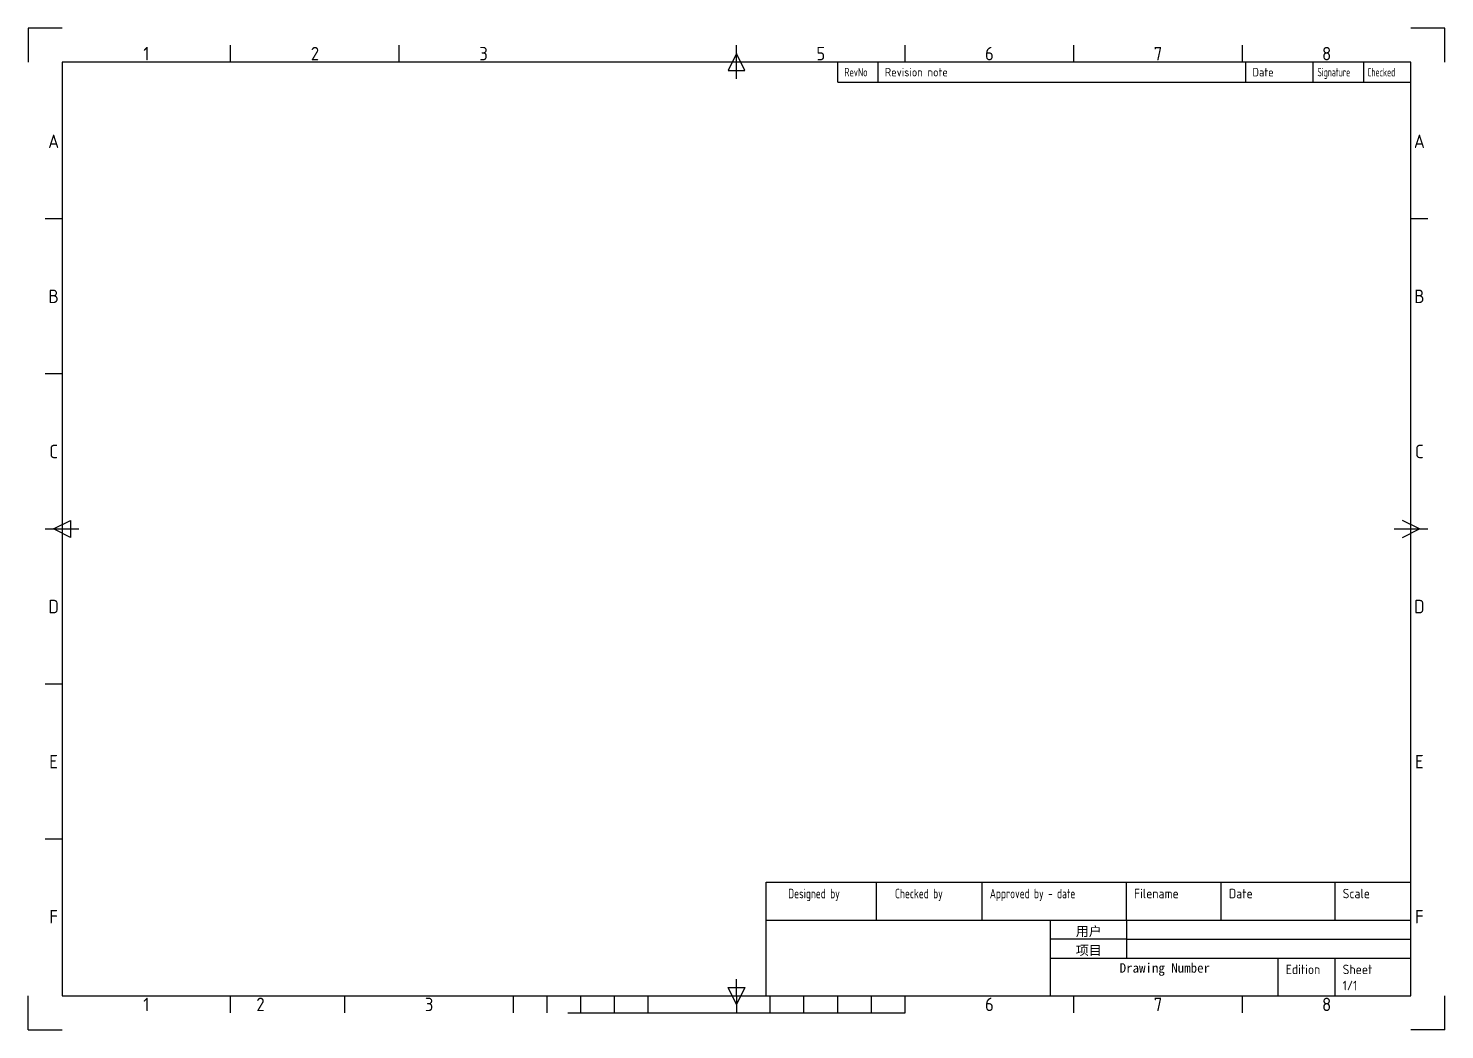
# Model space of a CAD drawing. Extents: x -48968009 to 2588125, y -43922717 to 2.
# Drawn here: x 2559269 to 2588125, y -630705 to -610300 of the extents above; entities that cross this region are included whole.
import ezdxf
from ezdxf.enums import TextEntityAlignment as Align

# ---------------------------------------------------------------- set-up
doc = ezdxf.new("R2010")
doc.units = 0
doc.header["$LTSCALE"] = 1000
doc.header["$MEASUREMENT"] = 0
doc.layers.get('0').update_dxf_attribs({"linetype": 'CONTINUOUS'})
for name, color, linetype in [('FRAME025', 7, 'CONTINUOUS'), ('FRAME050', 6, 'CONTINUOUS'), ('FRAME070', 5, 'CONTINUOUS'), ('FRAME200', 8, 'CONTINUOUS')]:
    doc.layers.add(name, color=color, linetype=linetype)
doc.styles.add('ISOCP', font='isocp.shx')
doc.styles.add('STYLE1', font='')
doc.styles.get('STYLE1').set_extended_font_data('楷体_GB2312')

msp = doc.modelspace()

# ---------------------------------------------------------------- linework, layer by layer
at = {"layer": 'FRAME050'}
for p, q in [((2563391.5, -610986.9), (2563391.5, -610643.3)), ((2566826.8, -610986.9), (2566826.8, -610643.3)), ((2573697.3, -610815.1), (2573525.5, -611158.6)), ((2573697.3, -611330.4), (2573697.3, -610643.3)), ((2573869.1, -611158.6), (2573697.3, -610815.1)), ((2577132.6, -610986.9), (2577132.6, -610643.3)), ((2580567.8, -610986.9), (2580567.8, -610643.3)), ((2584003.1, -610986.9), (2584003.1, -610643.3)), ((2573525.5, -611158.6), (2573869.1, -611158.6)), ((2559956.2, -614181.7), (2559612.7, -614181.7)), ((2587781.9, -614181.7), (2587438.4, -614181.7)), ((2559956.2, -617342.1), (2559612.7, -617342.1)), ((2559784.5, -620502.5), (2560128, -620330.8)), ((2560128, -620330.8), (2560128, -620674.3)), ((2587610.1, -620502.5), (2587266.6, -620330.8)), ((2559612.7, -620502.5), (2560299.8, -620502.5)), ((2560128, -620674.3), (2559784.5, -620502.5)), ((2587094.8, -620502.5), (2587781.9, -620502.5)), ((2587266.6, -620674.3), (2587610.1, -620502.5)), ((2559956.2, -623663), (2559612.7, -623663)), ((2559956.2, -626823.4), (2559612.7, -626823.4)), ((2573525.5, -629846.5), (2573869.1, -629846.5)), ((2573697.3, -630190), (2573525.5, -629846.5)), ((2573697.3, -630018.2), (2573697.3, -629674.7)), ((2573869.1, -629846.5), (2573697.3, -630190)), ((2563391.5, -630361.8), (2563391.5, -630018.2)), ((2565717, -630361.8), (2565717, -630018.2)), ((2569152.3, -630361.8), (2569152.3, -630018.2)), ((2569839.3, -630361.8), (2569839.3, -630018.2)), ((2570526.4, -630361.8), (2570526.4, -630018.2)), ((2571213.4, -630361.8), (2571213.4, -630018.2)), ((2571900.5, -630361.8), (2571900.5, -630018.2)), ((2573697.3, -630018.2), (2573697.3, -630361.8)), ((2574384.4, -630361.8), (2574384.4, -630018.2)), ((2575071.4, -630361.8), (2575071.4, -630018.2)), ((2575758.5, -630361.8), (2575758.5, -630018.2)), ((2576445.5, -630361.8), (2576445.5, -630018.2)), ((2577132.6, -630361.8), (2577132.6, -630018.2)), ((2580567.8, -630361.8), (2580567.8, -630018.2)), ((2584003.1, -630361.8), (2584003.1, -630018.2)), ((2570262, -630361.8), (2577132.6, -630361.8))]:
    msp.add_line(p, q, dxfattribs=at)
at = {"layer": 'FRAME070'}
for p, q in [((2587438.4, -610986.9), (2559956.2, -610986.9)), ((2559956.2, -610986.9), (2559956.2, -630018.2)), ((2575758.5, -611399.1), (2575758.5, -610986.9)), ((2576582.9, -611399.1), (2576582.9, -610986.9)), ((2584071.8, -611399.1), (2584071.8, -610986.9)), ((2585445.9, -611399.1), (2585445.9, -610986.9)), ((2586476.5, -611399.1), (2586476.5, -610986.9)), ((2587438.4, -630018.2), (2587438.4, -610986.9)), ((2575758.5, -611399.1), (2587438.4, -611399.1)), ((2574298.5, -627699.4), (2587438.4, -627699.4)), ((2574298.5, -630018.2), (2574298.5, -627699.4)), ((2576548.4, -628472.4), (2576548.4, -627699.4)), ((2578704.2, -628472.4), (2578704.2, -627699.4)), ((2581641.4, -628472.4), (2581641.4, -627699.4)), ((2583573.7, -628472.4), (2583573.7, -627699.4)), ((2585892.5, -628472.4), (2585892.5, -627699.4)), ((2574298.5, -628472.4), (2587438.4, -628472.4)), ((2580095.5, -630018.2), (2580095.5, -628472.4)), ((2581641.4, -628472.4), (2581641.4, -629245.3)), ((2581641.4, -628858.8), (2580095.5, -628858.8)), ((2581641.4, -628858.8), (2587438.4, -628858.8)), ((2580095.5, -629245.3), (2587438.4, -629245.3)), ((2584733.1, -630018.2), (2584733.1, -629245.3)), ((2585892.5, -630018.2), (2585892.5, -629245.3)), ((2559956.2, -630018.2), (2587438.4, -630018.2))]:
    msp.add_line(p, q, dxfattribs=at)
at = {"layer": 'FRAME200'}
for p, q in [((2559956.2, -610299.8), (2559269.2, -610299.8)), ((2559269.2, -610299.8), (2559269.2, -610986.9)), ((2588125.4, -610299.8), (2587438.4, -610299.8)), ((2588125.4, -610986.9), (2588125.4, -610299.8)), ((2559269.2, -630705.3), (2559269.2, -630018.2)), ((2588125.4, -630705.3), (2588125.4, -630018.2)), ((2559269.2, -630705.3), (2559956.2, -630705.3)), ((2588125.4, -630705.3), (2587438.4, -630705.3))]:
    msp.add_line(p, q, dxfattribs=at)

# ---------------------------------------------------------------- texts
at = {"color": 0, "style": 'STYLE1'}
msp.add_text('Drawing Number', height=193.234, dxfattribs=at).set_placement((2581504.2, -629543.6))
for tag, p in [('用户', (2580611.2, -628797.5)), ('项目', (2580611.2, -629183.9))]:
    msp.add_attdef(tag, p, '', height=193.2, dxfattribs=at)
at = {"layer": 'FRAME025', "ltscale": 0.8, "style": 'ISOCP', "width": 0.8}
for s, height, p in [('RevNo', 171.76, (2575895.9, -611193)), ('Designed by', 193.234, (2574751.7, -627931.3)), ('Checked by', 193.23, (2576926.5, -627931.3)), ('Approved by - date', 193.234, (2578858.8, -627931.3))]:
    msp.add_text(s, height=height, dxfattribs=at).set_placement(p, align=Align.MIDDLE_LEFT)
at = {"layer": 'FRAME025', "style": 'ISOCP'}
for s, height, p in [('Revision note', 171.763, (2576720.3, -611193)), ('Date', 171.76, (2584209.2, -611193)), ('Filename', 193.23, (2581795.9, -627931.3)), ('Date', 193.23, (2583728.3, -627931.3)), ('Scale', 193.23, (2586047.1, -627931.3)), ('Edition', 193.23, (2584887.7, -629477.2)), ('Sheet', 193.23, (2586047.1, -629477.2)), ('1/1', 193.23, (2586047.1, -629805.7))]:
    msp.add_text(s, height=height, dxfattribs=at).set_placement(p, align=Align.MIDDLE_LEFT)
at = {"layer": 'FRAME025', "style": 'ISOCP', "width": 0.6}
for s, p in [('Signature', (2585532.6, -611193)), ('Checked', (2586550.9, -611193))]:
    msp.add_text(s, height=171.76, dxfattribs=at).set_placement(p, align=Align.MIDDLE_LEFT)
at = {"layer": 'FRAME050', "style": 'ISOCP'}
for s, p in [('1', (2561673.9, -610815.1)), ('2', (2565109.1, -610815.1)), ('3', (2568544.4, -610815.1)), ('5', (2575414.9, -610815.1)), ('6', (2578850.2, -610815.1)), ('7', (2582285.5, -610815.1)), ('8', (2585720.7, -610815.1)), ('A', (2559784.5, -612601.4)), ('A', (2587610.1, -612601.4)), ('B', (2559784.5, -615761.9)), ('B', (2587610.1, -615761.9)), ('C', (2559784.5, -618922.3)), ('C', (2587610.1, -618922.3)), ('D', (2559784.5, -622082.8)), ('D', (2587610.1, -622082.8)), ('E', (2559784.5, -625243.2)), ('E', (2587610.1, -625243.2)), ('F', (2559784.5, -628403.7)), ('F', (2587610.1, -628403.7)), ('1', (2561673.9, -630190)), ('2', (2563999.4, -630190)), ('3', (2567434.7, -630190)), ('6', (2578850.2, -630190)), ('7', (2582285.5, -630190)), ('8', (2585720.7, -630190))]:
    msp.add_text(s, height=274.8, dxfattribs=at).set_placement(p, align=Align.MIDDLE)

doc.saveas('drawing.dxf')
